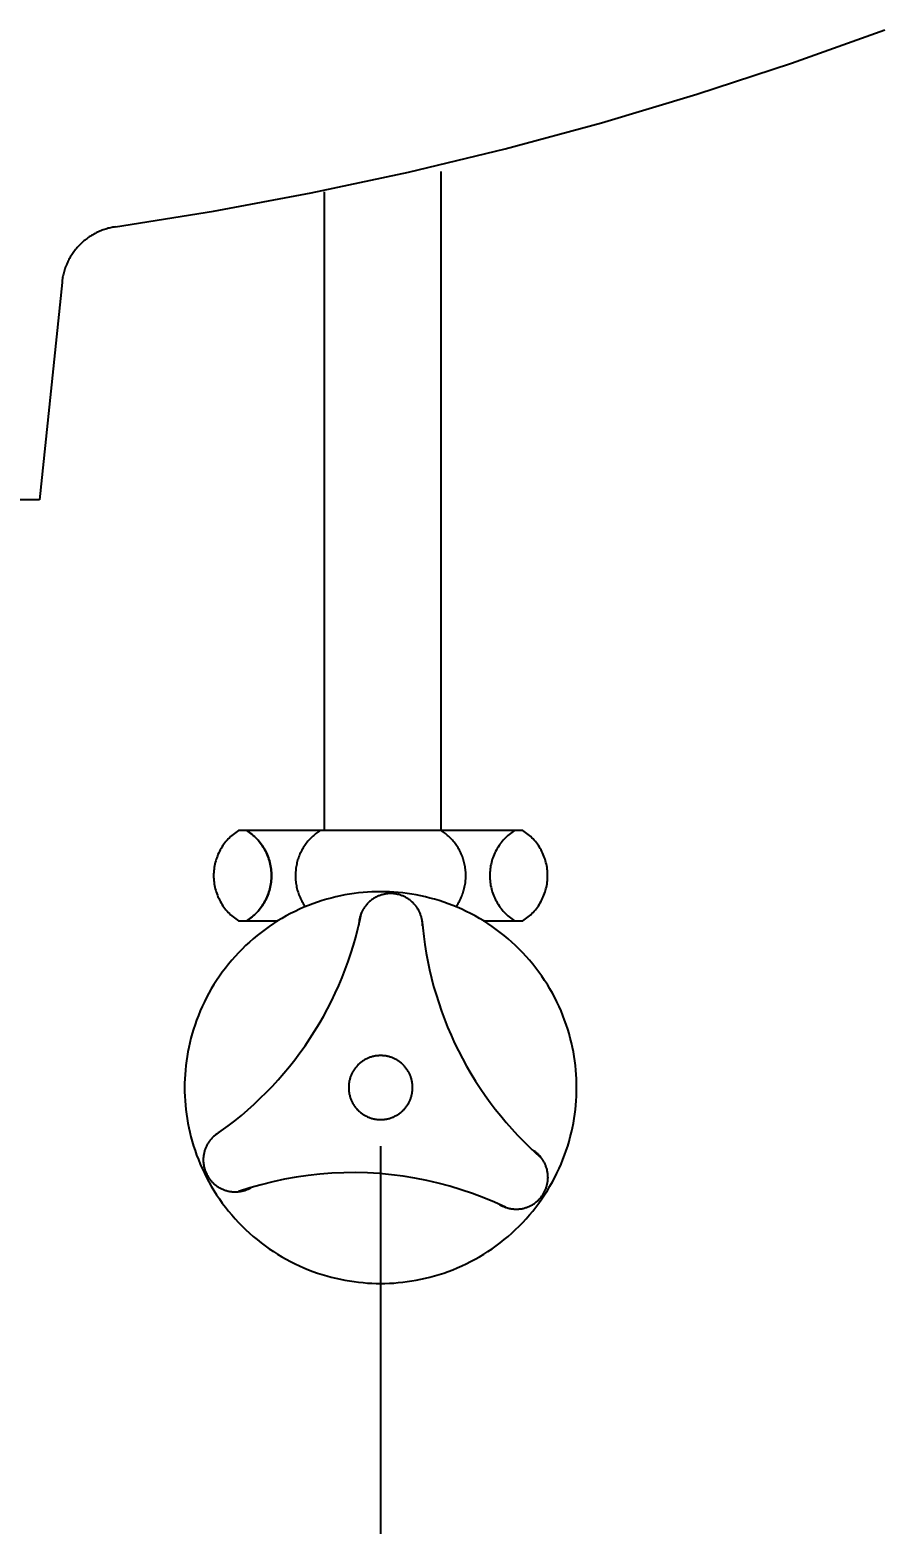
# Model space of a CAD drawing. Header units: millimetres. Extents: x 0 to 4460, y -80 to 3036.
# Drawn here: x 631.7 to 741.5, y 587 to 777.8 of the extents above; entities that cross this region are included whole.
import ezdxf

# ---------------------------------------------------------------- set-up
doc = ezdxf.new("R2010")
doc.units = ezdxf.units.MM
doc.header["$LTSCALE"] = 0.5
doc.header["$MEASUREMENT"] = 0
for name, color, linetype in [('내부선 및 부속', 4, 'Continuous'), ('외형선', 3, 'Continuous'), ('치수선', 7, 'Continuous')]:
    doc.layers.add(name, color=color, linetype=linetype)
doc.styles.add('____', font='')
doc.styles.get('____').set_extended_font_data('굴림')
doc.dimstyles.new('MSADIM', dxfattribs={"dimtxt": 35, "dimasz": 25, "dimexe": 10, "dimexo": 7.5, "dimgap": 0.09, "dimtad": 0, "dimtoh": 1, "dimdec": 0, "dimzin": 1, "dimdsep": 46, "dimtxsty": '____', "dimcen": 11.25, "dimadec": 0, "dimazin": 0, "dimtfac": 1, "dimtdec": 4, "dimtix": 1, "dimtmove": 0, "dimatfit": 3, "dimfxl": 1, "dimtolj": 1, "dimtzin": 1, "dimarcsym": 0})

# ---------------------------------------------------------------- blocks, each defined once
blk = doc.blocks.new('*D5')
at = {"layer": '치수선', "color": 0, "linetype": 'Continuous', "lineweight": -2, "transparency": 16777216}
for p, q in [((1040.57, 902.77), (1140.55, 902.77)), ((1130.55, 877.77), (1130.55, 755.6)), ((1130.55, 587.77), (1130.55, 709.94)), ((654.12, 562.77), (1140.55, 562.77))]:
    blk.add_line(p, q, dxfattribs=at)
at = {"layer": '치수선', "color": 0, "linetype": 'Continuous', "transparency": 16777216}
for points in [[(1126.38, 877.77), (1134.72, 877.77), (1130.55, 902.77)], [(1126.38, 587.77), (1134.72, 587.77), (1130.55, 562.77)]]:
    blk.add_solid(points, dxfattribs=at)
at = {"layer": '치수선', "color": 0, "linetype": 'Continuous', "transparency": 16777216, "insert": (1130.55, 732.77), "char_height": 25, "attachment_point": 5, "style": '____'}
blk.add_mtext('\\A1;340', dxfattribs=at)
blk = doc.blocks.new('*D16')
at = {"layer": '치수선', "color": 0, "linetype": 'Continuous', "lineweight": -2, "transparency": 16777216}
for p, q in [((526.42, 635.27), (526.42, 373.25)), ((676.42, 635.27), (676.42, 373.25)), ((551.42, 383.25), (565.49, 383.25)), ((651.42, 383.25), (637.35, 383.25))]:
    blk.add_line(p, q, dxfattribs=at)
at = {"layer": '치수선', "color": 0, "linetype": 'Continuous', "transparency": 16777216}
for points in [[(551.42, 387.42), (551.42, 379.08), (526.42, 383.25)], [(651.42, 387.42), (651.42, 379.08), (676.42, 383.25)]]:
    blk.add_solid(points, dxfattribs=at)
at = {"layer": '치수선', "color": 0, "linetype": 'Continuous', "transparency": 16777216, "insert": (601.42, 383.25), "char_height": 25, "attachment_point": 5, "style": '____'}
blk.add_mtext('\\A1;150', dxfattribs=at)

msp = doc.modelspace()

# ---------------------------------------------------------------- linework, layer by layer
at = {"layer": '내부선 및 부속', "linetype": 'Continuous'}
for points in [[(684.14, 675.57), (684.14, 759.68)], [(669.27, 675.57), (669.27, 757.09)], [(658.27, 675.57), (658.1, 675.46), (657.93, 675.34), (657.76, 675.21), (657.6, 675.08), (657.44, 674.95), (657.28, 674.8), (657.12, 674.65), (656.98, 674.5), (656.83, 674.34), (656.69, 674.18), (656.55, 674.01), (656.42, 673.83), (656.3, 673.66), (656.18, 673.47), (656.06, 673.29), (655.96, 673.1), (655.85, 672.9), (655.76, 672.71), (655.67, 672.51), (655.59, 672.31), (655.51, 672.1), (655.44, 671.9), (655.38, 671.69), (655.32, 671.48), (655.27, 671.28), (655.23, 671.07), (655.2, 670.86), (655.17, 670.65), (655.15, 670.44), (655.13, 670.23), (655.12, 670.02), (655.12, 669.82), (655.12, 669.61), (655.13, 669.4), (655.15, 669.2), (655.17, 668.99), (655.2, 668.78), (655.23, 668.57), (655.27, 668.36), (655.32, 668.15), (655.38, 667.94), (655.44, 667.74), (655.51, 667.53), (655.59, 667.33), (655.67, 667.13), (655.76, 666.93), (655.85, 666.73), (655.96, 666.54), (656.06, 666.35), (656.18, 666.16), (656.3, 665.98), (656.42, 665.8), (656.55, 665.63), (656.69, 665.46), (656.83, 665.29), (656.98, 665.13), (657.12, 664.98), (657.28, 664.83), (657.44, 664.69), (657.6, 664.55), (657.76, 664.42), (657.93, 664.3), (658.1, 664.18), (658.27, 664.06)], [(676.42, 675.57), (658.27, 675.57)], [(659.35, 664.06), (659.52, 664.18), (659.69, 664.3), (659.85, 664.42), (660.02, 664.55), (660.18, 664.69), (660.34, 664.83), (660.49, 664.98), (660.64, 665.13), (660.79, 665.29), (660.93, 665.46), (661.06, 665.63), (661.19, 665.8), (661.32, 665.98), (661.44, 666.16), (661.55, 666.35), (661.66, 666.54), (661.76, 666.73), (661.86, 666.93), (661.94, 667.13), (662.03, 667.33), (662.1, 667.53), (662.17, 667.74), (662.24, 667.94), (662.29, 668.15), (662.34, 668.36), (662.38, 668.57), (662.42, 668.78), (662.45, 668.99), (662.47, 669.2), (662.49, 669.4), (662.49, 669.61), (662.5, 669.82), (662.49, 670.02), (662.49, 670.23), (662.47, 670.44), (662.45, 670.65), (662.42, 670.86), (662.38, 671.07), (662.34, 671.28), (662.29, 671.48), (662.24, 671.69), (662.17, 671.9), (662.1, 672.1), (662.03, 672.31), (661.94, 672.51), (661.86, 672.71), (661.76, 672.9), (661.66, 673.1), (661.55, 673.29), (661.44, 673.47), (661.32, 673.66), (661.19, 673.83), (661.06, 674.01), (660.93, 674.18), (660.79, 674.34), (660.64, 674.5), (660.49, 674.65), (660.34, 674.8), (660.18, 674.95), (660.02, 675.08), (659.85, 675.21), (659.69, 675.34), (659.52, 675.46), (659.35, 675.57)], [(659.35, 675.57), (659.52, 675.46), (659.69, 675.34), (659.85, 675.21), (660.02, 675.08), (660.18, 674.95), (660.34, 674.8), (660.49, 674.65), (660.64, 674.5), (660.79, 674.34), (660.93, 674.18), (661.06, 674.01), (661.19, 673.83), (661.32, 673.66), (661.44, 673.47), (661.55, 673.29), (661.66, 673.1), (661.76, 672.9), (661.86, 672.71), (661.94, 672.51), (662.03, 672.31), (662.1, 672.1), (662.17, 671.9), (662.24, 671.69), (662.29, 671.48), (662.34, 671.28), (662.38, 671.07), (662.42, 670.86), (662.45, 670.65), (662.47, 670.44), (662.49, 670.23), (662.49, 670.02), (662.5, 669.82), (662.49, 669.61), (662.49, 669.4), (662.47, 669.2), (662.45, 668.99), (662.42, 668.78), (662.38, 668.57), (662.34, 668.36), (662.29, 668.15), (662.24, 667.94), (662.17, 667.74), (662.1, 667.53), (662.03, 667.33), (661.94, 667.13), (661.86, 666.93), (661.76, 666.73), (661.66, 666.54), (661.55, 666.35), (661.44, 666.16), (661.32, 665.98), (661.19, 665.8), (661.06, 665.63), (660.93, 665.46), (660.79, 665.29), (660.64, 665.13), (660.49, 664.98), (660.34, 664.83), (660.18, 664.69), (660.02, 664.55), (659.85, 664.42), (659.69, 664.3), (659.52, 664.18), (659.35, 664.06)], [(668.7, 675.57), (668.56, 675.48), (668.42, 675.38), (668.28, 675.28), (668.14, 675.18), (668.01, 675.07), (667.88, 674.96), (667.75, 674.84), (667.63, 674.72), (667.5, 674.6), (667.38, 674.48), (667.26, 674.35), (667.15, 674.21), (667.04, 674.08), (666.93, 673.94), (666.83, 673.8), (666.73, 673.66), (666.63, 673.51), (666.54, 673.36), (666.45, 673.21), (666.36, 673.06), (666.28, 672.9), (666.21, 672.74), (666.13, 672.59), (666.06, 672.43), (666, 672.26), (665.94, 672.1), (665.89, 671.94), (665.83, 671.78), (665.79, 671.61), (665.74, 671.45), (665.71, 671.28), (665.67, 671.12), (665.64, 670.95), (665.62, 670.78), (665.59, 670.61), (665.58, 670.44), (665.56, 670.27), (665.55, 670.1), (665.55, 669.93), (665.55, 669.75), (665.55, 669.58), (665.56, 669.41), (665.57, 669.23), (665.59, 669.06), (665.61, 668.88), (665.64, 668.71), (665.67, 668.54), (665.7, 668.37), (665.74, 668.19), (665.79, 668.02), (665.83, 667.86), (665.89, 667.69), (665.94, 667.52), (666, 667.36), (666.07, 667.2), (666.14, 667.04), (666.21, 666.88), (666.29, 666.73), (666.37, 666.57), (666.45, 666.42), (666.54, 666.28), (666.63, 666.13), (666.72, 665.99), (666.82, 665.85)], [(694.57, 675.57), (676.42, 675.57)], [(686.02, 665.85), (686.12, 665.99), (686.21, 666.13), (686.3, 666.28), (686.39, 666.42), (686.47, 666.57), (686.55, 666.73), (686.63, 666.88), (686.7, 667.04), (686.77, 667.2), (686.83, 667.36), (686.89, 667.52), (686.95, 667.69), (687, 667.86), (687.05, 668.02), (687.09, 668.19), (687.13, 668.37), (687.17, 668.54), (687.2, 668.71), (687.23, 668.88), (687.25, 669.06), (687.26, 669.23), (687.28, 669.41), (687.29, 669.58), (687.29, 669.75), (687.29, 669.93), (687.28, 670.1), (687.27, 670.27), (687.26, 670.44), (687.24, 670.61), (687.22, 670.78), (687.19, 670.95), (687.16, 671.12), (687.13, 671.28), (687.09, 671.45), (687.05, 671.61), (687, 671.78), (686.95, 671.94), (686.9, 672.1), (686.84, 672.26), (686.77, 672.43), (686.7, 672.59), (686.63, 672.74), (686.55, 672.9), (686.47, 673.06), (686.39, 673.21), (686.3, 673.36), (686.21, 673.51), (686.11, 673.66), (686.01, 673.8), (685.91, 673.94), (685.8, 674.08), (685.69, 674.21), (685.57, 674.35), (685.45, 674.48), (685.33, 674.6), (685.21, 674.72), (685.09, 674.84), (684.96, 674.96), (684.83, 675.07), (684.69, 675.18), (684.56, 675.28), (684.42, 675.38), (684.28, 675.48), (684.14, 675.57)], [(693.49, 675.57), (693.32, 675.46), (693.15, 675.34), (692.98, 675.21), (692.82, 675.08), (692.66, 674.95), (692.5, 674.8), (692.35, 674.65), (692.2, 674.5), (692.05, 674.34), (691.91, 674.18), (691.78, 674.01), (691.64, 673.83), (691.52, 673.66), (691.4, 673.47), (691.29, 673.29), (691.18, 673.1), (691.08, 672.9), (690.98, 672.71), (690.89, 672.51), (690.81, 672.31), (690.73, 672.1), (690.66, 671.9), (690.6, 671.69), (690.55, 671.48), (690.5, 671.28), (690.45, 671.07), (690.42, 670.86), (690.39, 670.65), (690.37, 670.44), (690.35, 670.23), (690.34, 670.02), (690.34, 669.82), (690.34, 669.61), (690.35, 669.4), (690.37, 669.2), (690.39, 668.99), (690.42, 668.78), (690.45, 668.57), (690.5, 668.36), (690.55, 668.15), (690.6, 667.94), (690.66, 667.74), (690.73, 667.53), (690.81, 667.33), (690.89, 667.13), (690.98, 666.93), (691.08, 666.73), (691.18, 666.54), (691.29, 666.35), (691.4, 666.16), (691.52, 665.98), (691.64, 665.8), (691.78, 665.63), (691.91, 665.46), (692.05, 665.29), (692.2, 665.13), (692.35, 664.98), (692.5, 664.83), (692.66, 664.69), (692.82, 664.55), (692.98, 664.42), (693.15, 664.3), (693.32, 664.18), (693.49, 664.06)], [(694.57, 664.06), (694.74, 664.18), (694.91, 664.3), (695.08, 664.42), (695.24, 664.55), (695.4, 664.69), (695.56, 664.83), (695.71, 664.98), (695.86, 665.13), (696.01, 665.29), (696.15, 665.46), (696.28, 665.63), (696.41, 665.8), (696.54, 665.98), (696.66, 666.16), (696.77, 666.35), (696.88, 666.54), (696.98, 666.73), (697.08, 666.93), (697.17, 667.13), (697.25, 667.33), (697.32, 667.53), (697.39, 667.74), (697.46, 667.94), (697.51, 668.15), (697.56, 668.36), (697.6, 668.57), (697.64, 668.78), (697.67, 668.99), (697.69, 669.2), (697.71, 669.4), (697.72, 669.61), (697.72, 669.82), (697.72, 670.02), (697.71, 670.23), (697.69, 670.44), (697.67, 670.65), (697.64, 670.86), (697.6, 671.07), (697.56, 671.28), (697.51, 671.48), (697.46, 671.69), (697.39, 671.9), (697.32, 672.1), (697.25, 672.31), (697.17, 672.51), (697.08, 672.71), (696.98, 672.9), (696.88, 673.1), (696.77, 673.29), (696.66, 673.47), (696.54, 673.66), (696.41, 673.83), (696.28, 674.01), (696.15, 674.18), (696.01, 674.34), (695.86, 674.5), (695.71, 674.65), (695.56, 674.8), (695.4, 674.95), (695.24, 675.08), (695.08, 675.21), (694.91, 675.34), (694.74, 675.46), (694.57, 675.57)], [(701.42, 642.77), (701.41, 643.32), (701.39, 643.88), (701.36, 644.45), (701.32, 645.01), (701.26, 645.59), (701.19, 646.16), (701.1, 646.74), (701, 647.32), (700.89, 647.9), (700.76, 648.48), (700.61, 649.06), (700.45, 649.65), (700.28, 650.23), (700.09, 650.81), (699.88, 651.39), (699.66, 651.97), (699.43, 652.55), (699.18, 653.12), (698.91, 653.69), (698.63, 654.25), (698.33, 654.81), (698.01, 655.36), (697.69, 655.91), (697.34, 656.45), (696.99, 656.98), (696.61, 657.5), (696.23, 658.02), (695.83, 658.53), (695.41, 659.02), (694.99, 659.51), (694.55, 659.98), (694.1, 660.45), (693.63, 660.9), (693.16, 661.34), (692.67, 661.76), (692.18, 662.18), (691.67, 662.58), (691.15, 662.96), (690.63, 663.34), (690.1, 663.69), (689.56, 664.04), (689.01, 664.36), (688.46, 664.68), (687.9, 664.98), (687.34, 665.26), (686.77, 665.53), (686.2, 665.78), (685.62, 666.01), (685.04, 666.23), (684.46, 666.44), (683.88, 666.63), (683.3, 666.8), (682.71, 666.96), (682.13, 667.11), (681.55, 667.24), (680.97, 667.35), (680.39, 667.45), (679.81, 667.54), (679.24, 667.61), (678.66, 667.67), (678.1, 667.71), (677.53, 667.74), (676.97, 667.76), (676.42, 667.77), (675.86, 667.76), (675.3, 667.74), (674.74, 667.71), (674.17, 667.67), (673.6, 667.61), (673.03, 667.54), (672.45, 667.45), (671.87, 667.35), (671.29, 667.24), (670.71, 667.11), (670.12, 666.96), (669.54, 666.8), (668.96, 666.63), (668.37, 666.44), (667.79, 666.23), (667.22, 666.01), (666.64, 665.78), (666.07, 665.53), (665.5, 665.26), (664.94, 664.98), (664.38, 664.68), (663.82, 664.36), (663.28, 664.04), (662.74, 663.69), (662.21, 663.34), (661.68, 662.96), (661.17, 662.58), (660.66, 662.18), (660.16, 661.76), (659.68, 661.34), (659.2, 660.9), (658.74, 660.45), (658.29, 659.98), (657.85, 659.51), (657.42, 659.02), (657.01, 658.53), (656.61, 658.02), (656.22, 657.5), (655.85, 656.98), (655.49, 656.45), (655.15, 655.91), (654.82, 655.36), (654.51, 654.81), (654.21, 654.25), (653.93, 653.69), (653.66, 653.12), (653.41, 652.55), (653.17, 651.97), (652.95, 651.39), (652.75, 650.81), (652.56, 650.23), (652.38, 649.65), (652.22, 649.06), (652.08, 648.48), (651.95, 647.9), (651.84, 647.32), (651.74, 646.74), (651.65, 646.16), (651.58, 645.59), (651.52, 645.01), (651.47, 644.45), (651.44, 643.88), (651.42, 643.32), (651.42, 642.77), (651.42, 642.21), (651.44, 641.65), (651.47, 641.09), (651.52, 640.52), (651.58, 639.95), (651.65, 639.38), (651.74, 638.8), (651.84, 638.22), (651.95, 637.64), (652.08, 637.06), (652.22, 636.47), (652.38, 635.89), (652.56, 635.31), (652.75, 634.72), (652.95, 634.14), (653.17, 633.57), (653.41, 632.99), (653.66, 632.42), (653.93, 631.85), (654.21, 631.29), (654.51, 630.73), (654.82, 630.17), (655.15, 629.63), (655.49, 629.09), (655.85, 628.56), (656.22, 628.03), (656.61, 627.52), (657.01, 627.01), (657.42, 626.51), (657.85, 626.03), (658.29, 625.55), (658.74, 625.09), (659.2, 624.64), (659.68, 624.2), (660.16, 623.77), (660.66, 623.36), (661.17, 622.96), (661.68, 622.57), (662.21, 622.2), (662.74, 621.84), (663.28, 621.5), (663.82, 621.17), (664.38, 620.86), (664.94, 620.56), (665.5, 620.28), (666.07, 620.01), (666.64, 619.76), (667.22, 619.52), (667.79, 619.3), (668.37, 619.1), (668.96, 618.91), (669.54, 618.73), (670.12, 618.57), (670.71, 618.43), (671.29, 618.3), (671.87, 618.19), (672.45, 618.09), (673.03, 618), (673.6, 617.93), (674.17, 617.87), (674.74, 617.82), (675.3, 617.79), (675.86, 617.77), (676.42, 617.77), (676.97, 617.77), (677.53, 617.79), (678.1, 617.82), (678.66, 617.87), (679.24, 617.93), (679.81, 618), (680.39, 618.09), (680.97, 618.19), (681.55, 618.3), (682.13, 618.43), (682.71, 618.57), (683.3, 618.73), (683.88, 618.91), (684.46, 619.1), (685.04, 619.3), (685.62, 619.52), (686.2, 619.76), (686.77, 620.01), (687.34, 620.28), (687.9, 620.56), (688.46, 620.86), (689.01, 621.17), (689.56, 621.5), (690.1, 621.84), (690.63, 622.2), (691.15, 622.57), (691.67, 622.96), (692.18, 623.36), (692.67, 623.77), (693.16, 624.2), (693.63, 624.64), (694.1, 625.09), (694.55, 625.55), (694.99, 626.03), (695.41, 626.51), (695.83, 627.01), (696.23, 627.52), (696.61, 628.03), (696.99, 628.56), (697.34, 629.09), (697.69, 629.63), (698.01, 630.17), (698.33, 630.73), (698.63, 631.29), (698.91, 631.85), (699.18, 632.42), (699.43, 632.99), (699.66, 633.57), (699.88, 634.14), (700.09, 634.72), (700.28, 635.31), (700.45, 635.89), (700.61, 636.47), (700.76, 637.06), (700.89, 637.64), (701, 638.22), (701.1, 638.8), (701.19, 639.38), (701.26, 639.95), (701.32, 640.52), (701.36, 641.09), (701.39, 641.65), (701.41, 642.21), (701.42, 642.77)], [(681.76, 663.42), (681.76, 663.51), (681.75, 663.61), (681.75, 663.7), (681.74, 663.79), (681.74, 663.88), (681.72, 663.98), (681.71, 664.07), (681.7, 664.16), (681.68, 664.26), (681.66, 664.35), (681.64, 664.45), (681.61, 664.54), (681.58, 664.64), (681.55, 664.73), (681.52, 664.83), (681.49, 664.92), (681.45, 665.02), (681.41, 665.11), (681.37, 665.2), (681.32, 665.29), (681.28, 665.38), (681.23, 665.48), (681.17, 665.56), (681.12, 665.65), (681.06, 665.74), (681, 665.83), (680.94, 665.91), (680.88, 665.99), (680.81, 666.07), (680.74, 666.15), (680.67, 666.23), (680.6, 666.31), (680.52, 666.38), (680.45, 666.45), (680.37, 666.52), (680.29, 666.59), (680.21, 666.66), (680.13, 666.72), (680.04, 666.78), (679.95, 666.84), (679.87, 666.9), (679.78, 666.95), (679.69, 667), (679.6, 667.05), (679.51, 667.1), (679.42, 667.15), (679.32, 667.19), (679.23, 667.23), (679.14, 667.26), (679.04, 667.3), (678.95, 667.33), (678.86, 667.36), (678.76, 667.39), (678.67, 667.41), (678.57, 667.43), (678.48, 667.45), (678.38, 667.47), (678.29, 667.48), (678.2, 667.5), (678.1, 667.51), (678.01, 667.52), (677.92, 667.52), (677.83, 667.53), (677.74, 667.53), (677.65, 667.53), (677.56, 667.53), (677.47, 667.52), (677.38, 667.52), (677.28, 667.51), (677.19, 667.5), (677.1, 667.48), (677, 667.47), (676.91, 667.45), (676.81, 667.43), (676.72, 667.41), (676.62, 667.38), (676.53, 667.36), (676.43, 667.33), (676.34, 667.29), (676.24, 667.26), (676.15, 667.22), (676.06, 667.18), (675.96, 667.14), (675.87, 667.09), (675.78, 667.05), (675.69, 667), (675.6, 666.94), (675.51, 666.89), (675.42, 666.83), (675.34, 666.77), (675.25, 666.71), (675.17, 666.65), (675.09, 666.58), (675.01, 666.51), (674.93, 666.44), (674.86, 666.37), (674.78, 666.29), (674.71, 666.22), (674.64, 666.14), (674.57, 666.06), (674.51, 665.98), (674.44, 665.9), (674.38, 665.81), (674.32, 665.73), (674.27, 665.64), (674.21, 665.55), (674.16, 665.46), (674.11, 665.37), (674.06, 665.28), (674.02, 665.19), (673.98, 665.1), (673.94, 665), (673.9, 664.91), (673.87, 664.82), (673.83, 664.72), (673.81, 664.63), (673.78, 664.53), (673.75, 664.44), (673.73, 664.34), (673.71, 664.25), (673.7, 664.16), (673.68, 664.06), (673.67, 663.97), (673.66, 663.88), (673.65, 663.78), (673.64, 663.69), (673.64, 663.6), (673.64, 663.51)], [(655.22, 636.62), (656.09, 637.23), (656.96, 637.87), (657.81, 638.53), (658.65, 639.21), (659.47, 639.92), (660.28, 640.65), (661.07, 641.4), (661.85, 642.17), (662.61, 642.96), (663.36, 643.77), (664.08, 644.6), (664.79, 645.45), (665.47, 646.32), (666.13, 647.2), (666.78, 648.1), (667.4, 649.02), (667.99, 649.95), (668.57, 650.9), (669.12, 651.86), (669.64, 652.83), (670.15, 653.81), (670.62, 654.8), (671.08, 655.81), (671.5, 656.82), (671.9, 657.84), (672.28, 658.86), (672.63, 659.89), (672.95, 660.93), (673.25, 661.97), (673.52, 663.01), (673.76, 664.06), (673.98, 665.1)], [(658.27, 664.06), (663.32, 664.06)], [(681.69, 664.2), (681.78, 663.14), (681.91, 662.07), (682.05, 661.01), (682.22, 659.94), (682.42, 658.87), (682.65, 657.81), (682.9, 656.74), (683.18, 655.68), (683.48, 654.63), (683.82, 653.58), (684.17, 652.54), (684.56, 651.5), (684.96, 650.48), (685.4, 649.46), (685.86, 648.45), (686.34, 647.46), (686.85, 646.47), (687.38, 645.5), (687.94, 644.55), (688.52, 643.6), (689.12, 642.68), (689.74, 641.77), (690.38, 640.88), (691.04, 640), (691.73, 639.14), (692.43, 638.31), (693.15, 637.49), (693.88, 636.69), (694.63, 635.91), (695.4, 635.16), (696.18, 634.42), (696.98, 633.71)], [(689.52, 664.06), (694.57, 664.06)], [(680.5, 642.77), (680.5, 642.86), (680.5, 642.95), (680.49, 643.04), (680.48, 643.14), (680.47, 643.23), (680.46, 643.32), (680.45, 643.42), (680.43, 643.51), (680.41, 643.61), (680.39, 643.7), (680.37, 643.8), (680.34, 643.89), (680.31, 643.99), (680.28, 644.08), (680.25, 644.18), (680.21, 644.27), (680.18, 644.37), (680.13, 644.46), (680.09, 644.55), (680.04, 644.64), (680, 644.73), (679.94, 644.83), (679.89, 644.91), (679.84, 645), (679.78, 645.09), (679.72, 645.17), (679.65, 645.26), (679.59, 645.34), (679.52, 645.42), (679.45, 645.5), (679.38, 645.58), (679.31, 645.66), (679.23, 645.73), (679.15, 645.8), (679.07, 645.87), (678.99, 645.94), (678.91, 646), (678.82, 646.07), (678.74, 646.13), (678.65, 646.19), (678.56, 646.24), (678.47, 646.3), (678.38, 646.35), (678.29, 646.39), (678.2, 646.44), (678.11, 646.48), (678.01, 646.53), (677.92, 646.56), (677.83, 646.6), (677.73, 646.63), (677.64, 646.66), (677.54, 646.69), (677.45, 646.72), (677.35, 646.74), (677.26, 646.76), (677.16, 646.78), (677.07, 646.8), (676.97, 646.81), (676.88, 646.82), (676.79, 646.83), (676.69, 646.84), (676.6, 646.85), (676.51, 646.85), (676.42, 646.85), (676.33, 646.85), (676.24, 646.85), (676.14, 646.84), (676.05, 646.83), (675.96, 646.82), (675.86, 646.81), (675.77, 646.8), (675.68, 646.78), (675.58, 646.76), (675.49, 646.74), (675.39, 646.72), (675.29, 646.69), (675.2, 646.66), (675.1, 646.63), (675.01, 646.6), (674.92, 646.56), (674.82, 646.53), (674.73, 646.48), (674.64, 646.44), (674.54, 646.39), (674.45, 646.35), (674.36, 646.3), (674.27, 646.24), (674.18, 646.19), (674.1, 646.13), (674.01, 646.07), (673.93, 646), (673.84, 645.94), (673.76, 645.87), (673.68, 645.8), (673.61, 645.73), (673.53, 645.66), (673.46, 645.58), (673.39, 645.5), (673.32, 645.42), (673.25, 645.34), (673.18, 645.26), (673.12, 645.17), (673.06, 645.09), (673, 645), (672.95, 644.91), (672.89, 644.83), (672.84, 644.73), (672.79, 644.64), (672.75, 644.55), (672.7, 644.46), (672.66, 644.37), (672.62, 644.27), (672.59, 644.18), (672.55, 644.08), (672.52, 643.99), (672.49, 643.89), (672.47, 643.8), (672.44, 643.7), (672.42, 643.61), (672.4, 643.51), (672.39, 643.42), (672.37, 643.32), (672.36, 643.23), (672.35, 643.14), (672.34, 643.04), (672.34, 642.95), (672.34, 642.86), (672.34, 642.77), (672.34, 642.68), (672.34, 642.59), (672.34, 642.49), (672.35, 642.4), (672.36, 642.31), (672.37, 642.21), (672.39, 642.12), (672.4, 642.03), (672.42, 641.93), (672.44, 641.84), (672.47, 641.74), (672.49, 641.64), (672.52, 641.55), (672.55, 641.45), (672.59, 641.36), (672.62, 641.27), (672.66, 641.17), (672.7, 641.08), (672.75, 640.99), (672.79, 640.89), (672.84, 640.8), (672.89, 640.71), (672.95, 640.62), (673, 640.53), (673.06, 640.45), (673.12, 640.36), (673.18, 640.28), (673.25, 640.2), (673.32, 640.11), (673.39, 640.03), (673.46, 639.96), (673.53, 639.88), (673.61, 639.81), (673.68, 639.74), (673.76, 639.67), (673.84, 639.6), (673.93, 639.53), (674.01, 639.47), (674.1, 639.41), (674.18, 639.35), (674.27, 639.3), (674.36, 639.24), (674.45, 639.19), (674.54, 639.14), (674.64, 639.1), (674.73, 639.05), (674.82, 639.01), (674.92, 638.97), (675.01, 638.94), (675.1, 638.9), (675.2, 638.87), (675.29, 638.84), (675.39, 638.82), (675.49, 638.79), (675.58, 638.77), (675.68, 638.75), (675.77, 638.74), (675.86, 638.72), (675.96, 638.71), (676.05, 638.7), (676.14, 638.69), (676.24, 638.69), (676.33, 638.69), (676.42, 638.69), (676.51, 638.69), (676.6, 638.69), (676.69, 638.69), (676.79, 638.7), (676.88, 638.71), (676.97, 638.72), (677.07, 638.74), (677.16, 638.75), (677.26, 638.77), (677.35, 638.79), (677.45, 638.82), (677.54, 638.84), (677.64, 638.87), (677.73, 638.9), (677.83, 638.94), (677.92, 638.97), (678.01, 639.01), (678.11, 639.05), (678.2, 639.1), (678.29, 639.14), (678.38, 639.19), (678.47, 639.24), (678.56, 639.3), (678.65, 639.35), (678.74, 639.41), (678.82, 639.47), (678.91, 639.53), (678.99, 639.6), (679.07, 639.67), (679.15, 639.74), (679.23, 639.81), (679.31, 639.88), (679.38, 639.96), (679.45, 640.03), (679.52, 640.11), (679.59, 640.2), (679.65, 640.28), (679.72, 640.36), (679.78, 640.45), (679.84, 640.53), (679.89, 640.62), (679.94, 640.71), (680, 640.8), (680.04, 640.89), (680.09, 640.99), (680.13, 641.08), (680.18, 641.17), (680.21, 641.27), (680.25, 641.36), (680.28, 641.45), (680.31, 641.55), (680.34, 641.64), (680.37, 641.74), (680.39, 641.84), (680.41, 641.93), (680.43, 642.03), (680.45, 642.12), (680.46, 642.21), (680.47, 642.31), (680.48, 642.4), (680.49, 642.49), (680.5, 642.59), (680.5, 642.68), (680.5, 642.77)], [(655.86, 637.06), (655.78, 637.02), (655.7, 636.97), (655.63, 636.92), (655.55, 636.87), (655.47, 636.82), (655.4, 636.76), (655.32, 636.7), (655.25, 636.64), (655.18, 636.58), (655.1, 636.51), (655.03, 636.45), (654.96, 636.38), (654.9, 636.31), (654.83, 636.23), (654.76, 636.16), (654.7, 636.08), (654.64, 636), (654.57, 635.92), (654.52, 635.84), (654.46, 635.75), (654.4, 635.67), (654.35, 635.58), (654.3, 635.49), (654.25, 635.4), (654.2, 635.3), (654.16, 635.21), (654.12, 635.11), (654.08, 635.02), (654.04, 634.92), (654, 634.82), (653.97, 634.72), (653.94, 634.62), (653.92, 634.52), (653.89, 634.41), (653.87, 634.31), (653.85, 634.21), (653.83, 634.11), (653.82, 634), (653.81, 633.9), (653.8, 633.79), (653.8, 633.69), (653.79, 633.59), (653.79, 633.48), (653.8, 633.38), (653.8, 633.28), (653.81, 633.18), (653.82, 633.08), (653.83, 632.98), (653.85, 632.88), (653.86, 632.78), (653.88, 632.68), (653.9, 632.58), (653.93, 632.49), (653.95, 632.39), (653.98, 632.3), (654.01, 632.21), (654.04, 632.12), (654.08, 632.03), (654.11, 631.95), (654.15, 631.86), (654.19, 631.78), (654.23, 631.69), (654.27, 631.61), (654.32, 631.53), (654.36, 631.46), (654.41, 631.38), (654.46, 631.3), (654.51, 631.22), (654.56, 631.15), (654.62, 631.07), (654.68, 631), (654.74, 630.92), (654.8, 630.85), (654.86, 630.78), (654.93, 630.71), (655, 630.64), (655.07, 630.57), (655.14, 630.5), (655.22, 630.44), (655.3, 630.37), (655.38, 630.31), (655.46, 630.25), (655.54, 630.19), (655.63, 630.13), (655.71, 630.08), (655.8, 630.02), (655.89, 629.97), (655.98, 629.92), (656.07, 629.88), (656.17, 629.83), (656.27, 629.79), (656.36, 629.75), (656.46, 629.71), (656.56, 629.68), (656.66, 629.65), (656.76, 629.62), (656.86, 629.59), (656.96, 629.56), (657.07, 629.54), (657.17, 629.52), (657.27, 629.51), (657.38, 629.49), (657.48, 629.48), (657.58, 629.47), (657.69, 629.47), (657.79, 629.47), (657.89, 629.47), (658, 629.47), (658.1, 629.47), (658.2, 629.48), (658.3, 629.49), (658.4, 629.5), (658.5, 629.52), (658.6, 629.54), (658.7, 629.55), (658.79, 629.58), (658.89, 629.6), (658.98, 629.63), (659.08, 629.65), (659.17, 629.68), (659.26, 629.72), (659.35, 629.75), (659.43, 629.79), (659.52, 629.82), (659.6, 629.86), (659.69, 629.9), (659.77, 629.94), (659.85, 629.99)], [(691.64, 627.82), (691.72, 627.77), (691.8, 627.73), (691.88, 627.69), (691.96, 627.65), (692.04, 627.61), (692.13, 627.57), (692.22, 627.53), (692.31, 627.5), (692.4, 627.47), (692.49, 627.44), (692.58, 627.41), (692.68, 627.38), (692.77, 627.36), (692.87, 627.34), (692.97, 627.32), (693.07, 627.3), (693.17, 627.29), (693.27, 627.27), (693.37, 627.27), (693.47, 627.26), (693.58, 627.25), (693.68, 627.25), (693.78, 627.25), (693.89, 627.26), (693.99, 627.26), (694.09, 627.27), (694.2, 627.28), (694.3, 627.3), (694.41, 627.31), (694.51, 627.33), (694.61, 627.35), (694.71, 627.38), (694.82, 627.41), (694.92, 627.44), (695.02, 627.47), (695.11, 627.5), (695.21, 627.54), (695.31, 627.58), (695.4, 627.62), (695.5, 627.67), (695.59, 627.72), (695.68, 627.77), (695.77, 627.82), (695.86, 627.87), (695.95, 627.93), (696.03, 627.98), (696.11, 628.04), (696.19, 628.1), (696.27, 628.17), (696.35, 628.23), (696.42, 628.3), (696.5, 628.36), (696.57, 628.43), (696.63, 628.5), (696.7, 628.57), (696.76, 628.64), (696.83, 628.72), (696.89, 628.79), (696.94, 628.86), (697, 628.94), (697.05, 629.01), (697.1, 629.09), (697.15, 629.17), (697.2, 629.24), (697.24, 629.32), (697.29, 629.4), (697.33, 629.48), (697.37, 629.57), (697.41, 629.65), (697.45, 629.74), (697.48, 629.82), (697.52, 629.91), (697.55, 630), (697.58, 630.1), (697.61, 630.19), (697.63, 630.29), (697.66, 630.38), (697.68, 630.48), (697.7, 630.58), (697.72, 630.68), (697.73, 630.78), (697.74, 630.88), (697.75, 630.98), (697.76, 631.08), (697.76, 631.18), (697.77, 631.29), (697.76, 631.39), (697.76, 631.49), (697.76, 631.6), (697.75, 631.7), (697.74, 631.8), (697.72, 631.91), (697.7, 632.01), (697.68, 632.12), (697.66, 632.22), (697.64, 632.32), (697.61, 632.42), (697.58, 632.52), (697.55, 632.62), (697.51, 632.72), (697.48, 632.82), (697.43, 632.92), (697.39, 633.01), (697.35, 633.1), (697.3, 633.2), (697.25, 633.29), (697.2, 633.38), (697.15, 633.47), (697.09, 633.55), (697.03, 633.64), (696.97, 633.72), (696.91, 633.8), (696.85, 633.88), (696.79, 633.95), (696.72, 634.03), (696.65, 634.1), (696.59, 634.17), (696.52, 634.24), (696.45, 634.31), (696.37, 634.37), (696.3, 634.43), (696.23, 634.49), (696.15, 634.55), (696.08, 634.61), (696, 634.66), (695.93, 634.71), (695.85, 634.76), (695.77, 634.81)], [(692.35, 627.49), (690.96, 628.12), (689.56, 628.71), (688.14, 629.24), (686.7, 629.73), (685.24, 630.18), (683.77, 630.57), (682.29, 630.91), (680.8, 631.2), (679.3, 631.45), (677.79, 631.64), (676.28, 631.78), (674.76, 631.87), (673.24, 631.91), (671.72, 631.89), (670.2, 631.83), (668.68, 631.71), (667.17, 631.55), (665.66, 631.33), (664.17, 631.06), (662.68, 630.74), (661.2, 630.37), (659.74, 629.96), (658.29, 629.49)]]:
    msp.add_lwpolyline(points, dxfattribs=at)
at = {"layer": '외형선', "linetype": 'Continuous'}
for points in [[(642.58, 752.63), (655.09, 754.62), (667.57, 756.95), (679.98, 759.61), (692.32, 762.6), (704.59, 765.91), (716.75, 769.55), (728.81, 773.5), (740.74, 777.77)], [(642.58, 752.63), (642.43, 752.6), (642.27, 752.58), (642.12, 752.55), (641.97, 752.51), (641.81, 752.48), (641.66, 752.44), (641.51, 752.39), (641.35, 752.35), (641.2, 752.3), (641.04, 752.25), (640.89, 752.19), (640.74, 752.13), (640.59, 752.07), (640.44, 752), (640.29, 751.93), (640.14, 751.86), (639.99, 751.78), (639.84, 751.7), (639.69, 751.62), (639.55, 751.53), (639.41, 751.44), (639.26, 751.35), (639.12, 751.25), (638.99, 751.15), (638.85, 751.05), (638.72, 750.94), (638.58, 750.83), (638.45, 750.72), (638.33, 750.61), (638.2, 750.49), (638.08, 750.37), (637.96, 750.25), (637.84, 750.12), (637.73, 749.99), (637.61, 749.86), (637.51, 749.73), (637.4, 749.6), (637.3, 749.46), (637.2, 749.32), (637.1, 749.18), (637.01, 749.04), (636.92, 748.89), (636.83, 748.75), (636.74, 748.6), (636.66, 748.45), (636.59, 748.3), (636.51, 748.15), (636.44, 748), (636.38, 747.85), (636.31, 747.7), (636.25, 747.54), (636.2, 747.39), (636.14, 747.23), (636.09, 747.08), (636.05, 746.92), (636, 746.77), (635.96, 746.61), (635.93, 746.46), (635.89, 746.3), (635.86, 746.15), (635.84, 745.99), (635.81, 745.84), (635.79, 745.68), (635.78, 745.53)], [(635.78, 745.53), (632.92, 717.77)], [(632.92, 717.77), (601.42, 717.77)]]:
    msp.add_lwpolyline(points, dxfattribs=at)

# ---------------------------------------------------------------- dimensions: what is measured, and where the dimension line sits
at = {"layer": '치수선', "linetype": 'Continuous'}
dim = msp.add_linear_dim(base=(1130.55, 902.77), p1=(646.62, 562.77), p2=(1033.07, 902.77), angle=90, dimstyle='MSADIM', override={"dimtxt": 25, "dimgap": 10, "dimtih": 1}, dxfattribs=at)
dim.commit()
dim.dimension.update_dxf_attribs({"geometry": '*D5', "text_midpoint": (1130.55, 732.77)})
dim = msp.add_linear_dim(base=(676.42, 383.25), p1=(526.42, 642.77), p2=(676.42, 642.77), dimstyle='MSADIM', override={"dimtxt": 25, "dimgap": 10, "dimtih": 1}, dxfattribs=at)
dim.commit()
dim.dimension.update_dxf_attribs({"geometry": '*D16', "text_midpoint": (601.42, 383.25)})

doc.saveas('drawing.dxf')
